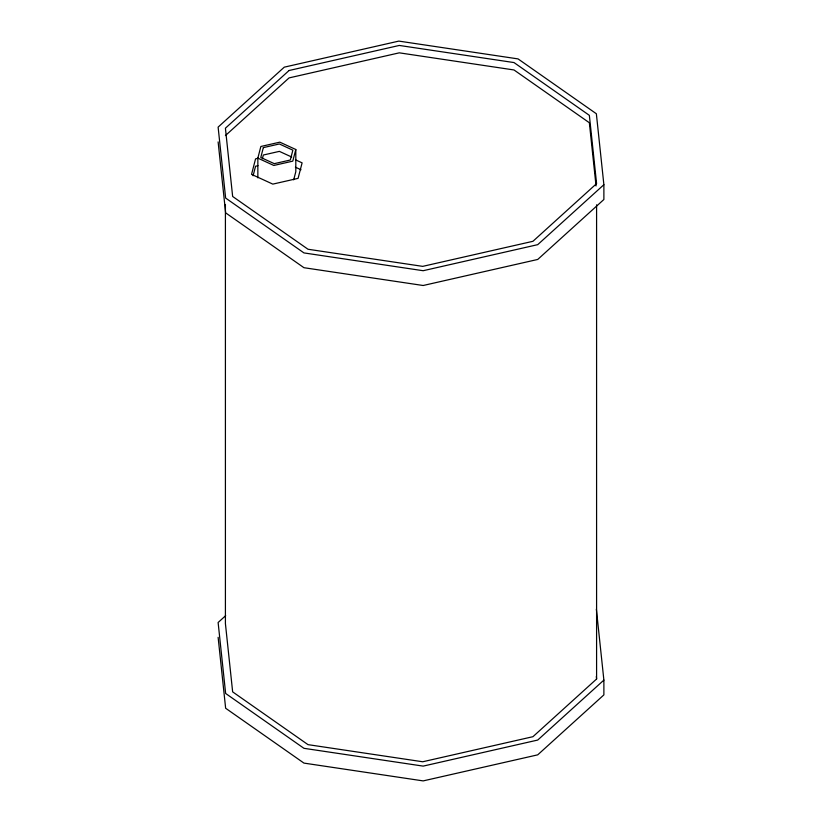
<?xml version="1.0" encoding="UTF-8"?>
<svg xmlns="http://www.w3.org/2000/svg" width="822" height="822" viewBox="0 0 822 822"><rect width="100%" height="100%" fill="white"/><g stroke="black" fill="none" stroke-linecap="round" stroke-linejoin="round"><path stroke-width="1.23" d="M253.094 175.785L255.57 166.229L257.974 165.684M257.851 177.85L257.851 158.132L260.862 146.48L279.84 142.165L295.807 149.501L295.807 171.685L293.69 179.833M262.382 158.708L263.338 155.019L279.377 151.371L291.738 157.043M295.807 149.501L292.786 161.143L273.808 165.458L257.851 158.132M225.413 135.589L289.067 77.905L399.297 52.834L513.997 69.962L589.353 122.745L596.053 185.957M603.882 184.703L537.722 244.658L423.166 270.715L303.955 252.919L225.639 198.061L218.118 127.112L284.278 67.157L398.834 41.1L518.045 58.896L596.361 113.755L603.882 184.703L603.882 199.499L537.722 259.454L423.166 285.501L303.955 267.705L225.639 212.847L218.118 141.898M225.68 615.657L218.118 622.501L225.639 693.46L303.955 748.318L423.166 766.114L537.722 740.057L603.882 680.102L596.361 609.153M596.587 204.812L596.587 679.013L532.933 736.697L422.703 761.768L308.003 744.64L232.647 691.867L225.413 623.59L225.413 204.503M257.974 158.297L255.57 158.841L251.553 174.356L272.812 184.118L298.088 178.364L302.106 162.859L295.386 159.776M295.386 167.164L300.986 169.733M596.32 676.485L596.587 679.013M218.118 637.297L225.639 708.245L303.955 763.104L423.166 780.9L537.722 754.843L603.882 694.888L603.882 680.102M263.338 147.621L260.79 157.464L274.281 163.66L290.31 160.013L292.858 150.169L279.377 143.973L263.338 147.621M289.067 70.507L225.413 128.201L232.647 196.468L308.003 249.251L422.703 266.369L532.933 241.308L596.587 183.614L589.353 115.347L513.997 62.564L399.297 45.446L289.067 70.507"/></g></svg>
